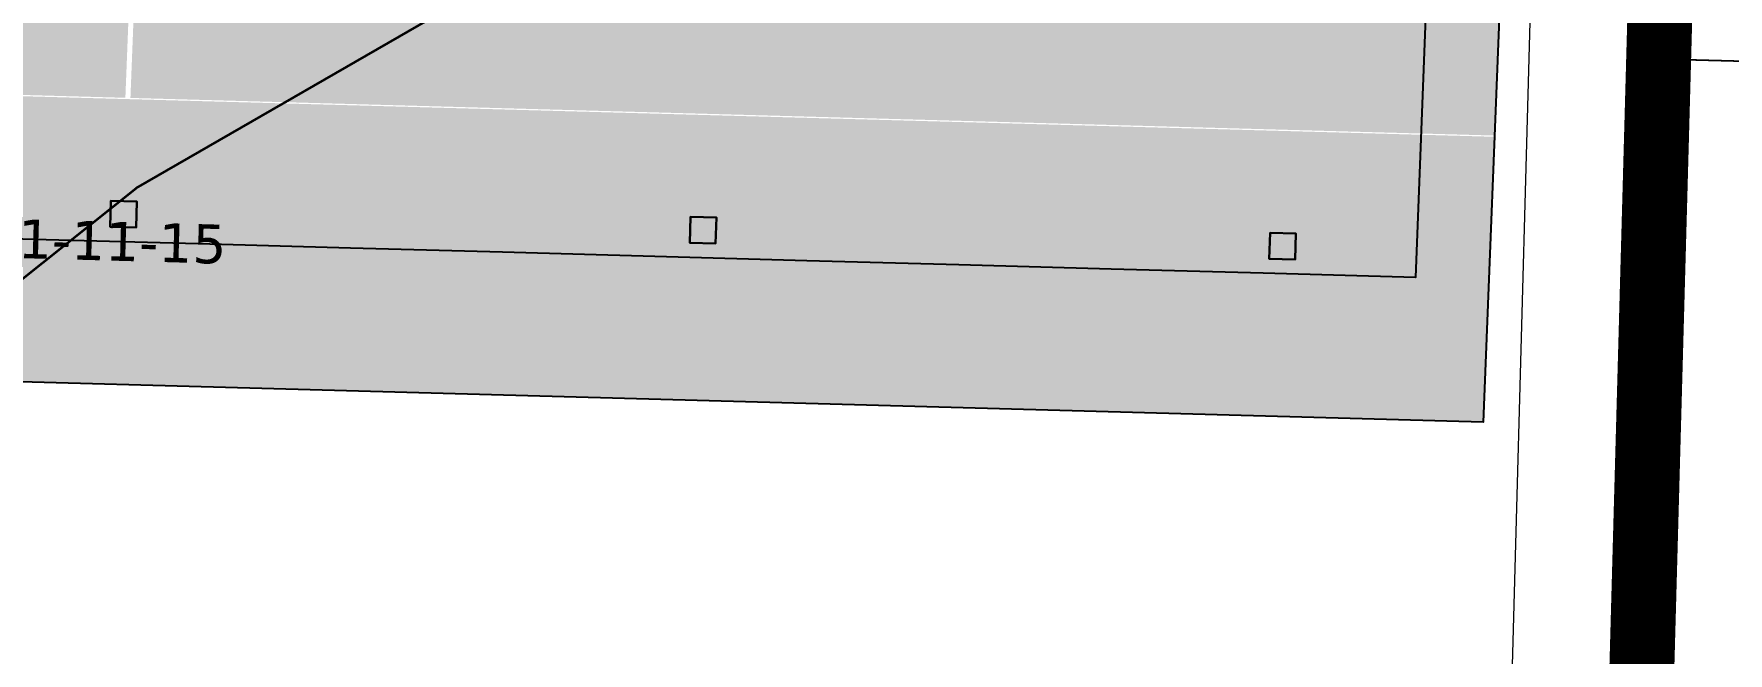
# Model space of a CAD drawing. Header units: metres. Extents: x 1477905 to 1478744, y 4202276 to 4202610.
# Drawn here: x 1478325.67 to 1478338.71, y 4202431.51 to 4202436.28 of the extents above; entities that cross this region are included whole.
import ezdxf

# ---------------------------------------------------------------- set-up
doc = ezdxf.new("R2010")
doc.units = ezdxf.units.M
doc.layers.add('Nouveau Terrain - CN - Courbes', color=22, linetype='Continuous', lineweight=0)
for name, color, linetype in [('PVcase AC Cables (Inverter - Transformer)', 181, 'Continuous'), ('PVcase Device Coloring', 7, 'Continuous'), ('PVcase Poles', 7, 'Continuous'), ('PVcase PV Area', 30, 'Continuous'), ('PVcase PV Modules (full frames)', 142, 'Continuous'), ('PVcase PV Modules (optimised)', 142, 'Continuous'), ('PVcase String Cables', 150, 'Continuous'), ('PVcase Stringing Numbers', 7, 'Continuous'), ('PVcase Strings', 92, 'Continuous'), ('PVcase Trenches', 7, 'Continuous')]:
    doc.layers.add(name, color=color, linetype=linetype)
doc.styles.add('UBS-Style de texte', font='verdana.ttf')

# ---------------------------------------------------------------- blocks, each defined once
blk = doc.blocks.new('3P18@15DEG F FX ID1 PVBlock')
at = {"layer": 'PVcase PV Modules (optimised)', "color": 0}
blk.add_polyline3d([(0, 0, 1.773945735132677), (21.06698842950539, -0.5810537936249766, 1.773945735132684), (20.88445742833417, -7.198992669318528, 7.019385073192552e-15), (-0.1825310011712116, -6.617938875693552, 0)], close=True, dxfattribs=at)

msp = doc.modelspace()

# ---------------------------------------------------------------- hatches: boundary and pattern name
at = {"layer": 'PVcase Device Coloring', "true_color": 0x139700, "transparency": 33554582}
for points in [[(1478315.954840084, 4202438.272795707), (1478315.868481081, 4202436.073961781), (1478326.372487303, 4202435.7842482), (1478326.458846306, 4202437.983082126)], [(1478326.497794419, 4202437.982007888), (1478326.411435416, 4202435.783173962), (1478336.915441638, 4202435.493460381), (1478337.001800641, 4202437.692294307)], [(1478315.868101981, 4202436.064309306), (1478315.781742978, 4202433.86547538), (1478336.828703535, 4202433.28497398), (1478336.915062538, 4202435.483807906)]]:
    msp.add_hatch(color=84, dxfattribs=at).paths.add_polyline_path(points, flags=0)

# ---------------------------------------------------------------- linework, layer by layer
at = {"layer": 'Nouveau Terrain - CN - Courbes', "linetype": 'Continuous', "lineweight": 35}
msp.add_polyline3d([(1478300.874752933, 4202351.546461926, 74), (1478297.327943064, 4202363.268087027, 74), (1478296.733521258, 4202365.800075303, 74), (1478297.689312728, 4202380.781208682, 74), (1478297.917849301, 4202387.075388396, 74), (1478300.316250229, 4202399.572783018, 74), (1478301.68710696, 4202405.762959943, 74), (1478301.893615117, 4202410.707805857, 74), (1478304.064507503, 4202413.410943049, 74), (1478323.422957966, 4202432.671339558, 74), (1478326.455680617, 4202435.088601463, 74), (1478329.310944752, 4202436.735026595, 74), (1478331.98875037, 4202437.610614957, 74), (1478339.750308206, 4202438.176102755, 74)], dxfattribs=at)
at = {"layer": 'PVcase AC Cables (Inverter - Transformer)'}
for points in [[(1478285.336412706, 4202442.449834125, 74.88438062450744), (1478288.254066215, 4202442.433766644, 74.78930778980542), (1478291.171719723, 4202442.417699163, 74.69423495511222), (1478294.12459161, 4202442.336255277, 74.5985419111276), (1478297.077463496, 4202442.254811389, 74.54754526004287), (1478300.030335382, 4202442.173367503, 74.49610274286071), (1478302.983207269, 4202442.091923617, 74.44420848653111), (1478305.936079155, 4202442.010479731, 74.3916621463007), (1478308.888951041, 4202441.929035844, 74.33836129954439), (1478311.841822928, 4202441.847591957, 74.2849996219194), (1478314.794694814, 4202441.766148071, 74.23157003565467), (1478317.7475667, 4202441.684704185, 74.1299740963989), (1478320.700438587, 4202441.603260297, 73.95963155633827), (1478323.653310473, 4202441.521816411, 73.79660731621205), (1478326.606182359, 4202441.440372525, 73.64522935084051), (1478329.559054246, 4202441.358928639, 73.54393712769212), (1478332.511926132, 4202441.277484752, 73.49851813328253), (1478335.464798018, 4202441.196040865, 73.47697428295676), (1478338.417669905, 4202441.114596979, 73.45344507224628), (1478338.33959375, 4202438.28382735, 73.21757539609789), (1478338.261517596, 4202435.453057719, 72.98145350899784), (1478338.183441442, 4202432.62228809, 72.74531131587479), (1478338.105365288, 4202429.79151846, 72.50916912267245)], [(1478285.341592773, 4202442.449805598, 74.88421183008283), (1478288.256656248, 4202442.43375238, 74.78922339260131), (1478291.171719723, 4202442.417699163, 74.69423495511222), (1478294.12459161, 4202442.336255277, 74.5985419111276), (1478297.077463496, 4202442.254811389, 74.54754526004287), (1478300.030335382, 4202442.173367503, 74.49610274286071), (1478302.983207269, 4202442.091923617, 74.44420848653111), (1478305.936079155, 4202442.010479731, 74.3916621463007), (1478308.888951041, 4202441.929035844, 74.33836129954439), (1478311.841822928, 4202441.847591957, 74.2849996219194), (1478314.794694814, 4202441.766148071, 74.23157003565467), (1478317.7475667, 4202441.684704185, 74.1299740963989), (1478320.700438587, 4202441.603260297, 73.95963155633827), (1478323.653310473, 4202441.521816411, 73.79660731621205), (1478326.606182359, 4202441.440372525, 73.64522935084051), (1478329.559054246, 4202441.358928639, 73.54393712769212), (1478332.511926132, 4202441.277484752, 73.49851813328253), (1478335.464798018, 4202441.196040865, 73.47697428295676), (1478338.417669905, 4202441.114596979, 73.45344507224628), (1478338.337238571, 4202438.198436719, 73.21046034862718), (1478338.256807236, 4202435.28227646, 72.96720697309864), (1478338.176375902, 4202432.366116201, 72.72394151198704), (1478338.095944568, 4202429.449955942, 72.48067605095186)], [(1478285.341592773, 4202442.449805598, 74.88421183008283), (1478288.256656248, 4202442.43375238, 74.78922339260131), (1478291.171719723, 4202442.417699163, 74.69423495511222), (1478294.12459161, 4202442.336255277, 74.5985419111276), (1478297.077463496, 4202442.254811389, 74.54754526004287), (1478300.030335382, 4202442.173367503, 74.49610274286071), (1478302.983207269, 4202442.091923617, 74.44420848653111), (1478305.936079155, 4202442.010479731, 74.3916621463007), (1478308.888951041, 4202441.929035844, 74.33836129954439), (1478311.841822928, 4202441.847591957, 74.2849996219194), (1478314.794694814, 4202441.766148071, 74.23157003565467), (1478317.7475667, 4202441.684704185, 74.1299740963989), (1478320.700438587, 4202441.603260297, 73.95963155633827), (1478323.653310473, 4202441.521816411, 73.79660731621205), (1478326.606182359, 4202441.440372525, 73.64522935084051), (1478329.559054246, 4202441.358928639, 73.54393712769212), (1478332.511926132, 4202441.277484752, 73.49851813328253), (1478335.464798018, 4202441.196040865, 73.47697428295676), (1478338.417669905, 4202441.114596979, 73.45344507224628), (1478338.348262961, 4202438.598142763, 73.24376526119063), (1478338.278856018, 4202436.081688547, 73.03389375728328), (1478339.236862442, 4202436.055265536, 73.0250965211997)]]:
    msp.add_polyline3d(points, dxfattribs=at)
at = {"layer": 'PVcase Poles'}
for points in [[(1478326.254553156, 4202434.790539302, 72.99650450672483), (1478326.260067308, 4202434.990463274, 72.99650450672483), (1478326.260067308, 4202434.990463274, 75.45223240524827), (1478326.254553156, 4202434.790539302, 75.39859157151794), (1478326.254553156, 4202434.790539302, 72.99650450672483), (1478326.454477127, 4202434.78502515, 72.99650450672483), (1478326.454477127, 4202434.78502515, 75.38986445051982), (1478326.254553156, 4202434.790539302, 75.39859157151794), (1478326.454477127, 4202434.78502515, 75.38986445051982), (1478326.459991279, 4202434.984949121, 75.44350528425014), (1478326.459991279, 4202434.984949121, 72.99650450672483), (1478326.454477127, 4202434.78502515, 72.99650450672483), (1478326.459991279, 4202434.984949121, 72.99650450672483), (1478326.260067308, 4202434.990463274, 72.99650450672483), (1478326.459991279, 4202434.984949121, 72.99650450672483), (1478326.459991279, 4202434.984949121, 75.44350528425014), (1478326.260067308, 4202434.990463274, 75.45223240524827)], [(1478330.717607331, 4202434.667442706, 72.8069931218182), (1478330.723121483, 4202434.867366678, 72.8069931218182), (1478330.723121483, 4202434.867366678, 75.25741027597988), (1478330.717607331, 4202434.667442706, 75.20376944224957), (1478330.717607331, 4202434.667442706, 72.8069931218182), (1478330.917531302, 4202434.661928554, 72.8069931218182), (1478330.917531302, 4202434.661928554, 75.19504232125144), (1478330.717607331, 4202434.667442706, 75.20376944224957), (1478330.917531302, 4202434.661928554, 75.19504232125144), (1478330.923045454, 4202434.861852526, 75.24868315498176), (1478330.923045454, 4202434.861852526, 72.8069931218182), (1478330.917531302, 4202434.661928554, 72.8069931218182), (1478330.923045454, 4202434.861852526, 72.8069931218182), (1478330.723121483, 4202434.867366678, 72.8069931218182), (1478330.923045454, 4202434.861852526, 72.8069931218182), (1478330.923045454, 4202434.861852526, 75.24868315498176), (1478330.723121483, 4202434.867366678, 75.25741027597988)], [(1478335.180661506, 4202434.54434611, 72.73302530749697), (1478335.186175658, 4202434.744270082, 72.73302530749697), (1478335.186175658, 4202434.744270082, 75.0625881464607), (1478335.180661506, 4202434.54434611, 75.00894731273037), (1478335.180661506, 4202434.54434611, 72.73302530749697), (1478335.380585476, 4202434.538831958, 72.73302530749697), (1478335.380585476, 4202434.538831958, 75.00022019173225), (1478335.180661506, 4202434.54434611, 75.00894731273037), (1478335.380585476, 4202434.538831958, 75.00022019173225), (1478335.386099629, 4202434.738755929, 75.05386102546257), (1478335.386099629, 4202434.738755929, 72.73302530749697), (1478335.380585476, 4202434.538831958, 72.73302530749697), (1478335.386099629, 4202434.738755929, 72.73302530749697), (1478335.186175658, 4202434.744270082, 72.73302530749697), (1478335.386099629, 4202434.738755929, 72.73302530749697), (1478335.386099629, 4202434.738755929, 75.05386102546257), (1478335.186175658, 4202434.744270082, 75.0625881464607)]]:
    msp.add_polyline3d(points, dxfattribs=at)
at = {"layer": 'PVcase PV Area', "color": 92, "lineweight": 0, "ltscale": 0.3}
msp.add_lwpolyline([(1478335.361902576, 4202370.220446859), (1478328.161506558, 4202368.779414594), (1478311.35377171, 4202362.969590221), (1478289.389377849, 4202355.733501516), (1478213.36633983, 4202335.848431768), (1478195.717547114, 4202331.712109083), (1478198.755279367, 4202441.849708444, 0.09648238781061982), (1478204.987450577, 4202440.794595701), (1478240.661240257, 4202440.595789407, 0.1939480512091919), (1478252.261224224, 4202447.160963167, -0.1444995889692197), (1478259.391916649, 4202452.430445281, -0.0938173287170343), (1478261.961655337, 4202452.851254969), (1478337.583435849, 4202450.765512023)], format="xyb", close=True, dxfattribs=at)
at = {"layer": 'PVcase String Cables'}
for points in [[(1478339.881851294, 4202445.230886836, 76.79454619839572), (1478339.457562779, 4202445.242589242, 76.80035639714656), (1478339.457562779, 4202445.242589242, 73.78736381426755), (1478338.33230503, 4202445.273625252, 73.80120698387299), (1478338.273646944, 4202443.146887198, 73.6239996933836), (1478338.214988858, 4202441.020149145, 73.44679240297339), (1478338.146960453, 4202438.553675921, 73.24127718382266), (1478338.078932047, 4202436.087202696, 73.03557220881642), (1478339.236862442, 4202436.055265533, 73.0250965209658), (1478339.236862442, 4202436.055265533, 76.03373132124098), (1478349.745420294, 4202435.765426416, 75.69530974273596), (1478349.994391164, 4202435.758559489, 75.68483412742063), (1478364.628253777, 4202435.354939327, 75.5541940653706), (1478364.624118163, 4202435.204996344, 75.55419086477326), (1478364.5937851, 4202434.10522506, 75.25938423471854)], [(1478339.881851294, 4202445.230886836, 76.79454619839572), (1478339.457562779, 4202445.242589242, 76.80035639714656), (1478339.457562779, 4202445.242589242, 73.78736381426755), (1478338.33230503, 4202445.273625252, 73.80120698387299), (1478338.273646944, 4202443.146887198, 73.6239996933836), (1478338.214988858, 4202441.020149145, 73.44679240297339), (1478338.146960453, 4202438.553675922, 73.24127718390041), (1478338.078932047, 4202436.087202697, 73.03557220889427), (1478339.236862442, 4202436.055265534, 73.02509652104376), (1478339.236862442, 4202436.055265534, 76.03373132124206), (1478349.745420294, 4202435.765426417, 75.69530974273704), (1478349.994391164, 4202435.75855949, 75.68483412742088), (1478365.795478892, 4202435.322745805, 75.54377396197894), (1478365.791343278, 4202435.172802821, 75.54377076138135), (1478365.700077777, 4202431.863833383, 74.65676257742888)], [(1478339.881851294, 4202445.230886836, 76.79454619839572), (1478339.457562779, 4202445.242589242, 76.80035639714656), (1478339.457562779, 4202445.242589242, 73.78736381426755), (1478338.33230503, 4202445.273625252, 73.80120698387299), (1478338.273646944, 4202443.146887198, 73.6239996933836), (1478338.214988858, 4202441.020149145, 73.44679240297339), (1478338.146960453, 4202438.553675922, 73.24127718390041), (1478338.078932047, 4202436.087202698, 73.03557220897211), (1478339.236862442, 4202436.055265535, 73.02509652112174), (1478339.236862442, 4202436.055265535, 76.03373132124314), (1478349.745420294, 4202435.765426417, 75.69530974273704), (1478349.994391164, 4202435.758559491, 75.68483412742113), (1478366.967986296, 4202435.290406589, 75.53330670230945), (1478366.963850681, 4202435.140463606, 75.53330350171184), (1478366.872585181, 4202431.831494167, 74.6462953177573)], [(1478339.881851294, 4202445.230886836, 76.79454619839572), (1478339.457562779, 4202445.242589242, 76.80035639714656), (1478339.457562779, 4202445.242589242, 73.78736381426755), (1478338.33230503, 4202445.273625252, 73.80120698387299), (1478338.273646944, 4202443.146887198, 73.6239996933836), (1478338.214988858, 4202441.020149145, 73.44679240297339), (1478338.146960453, 4202438.553675922, 73.24127718390041), (1478338.078932048, 4202436.087202698, 73.0355722089707), (1478339.236862442, 4202436.055265535, 73.02509652112174), (1478339.236862442, 4202436.055265535, 76.03373132124314), (1478349.745420294, 4202435.765426417, 75.69530974273704), (1478349.994391164, 4202435.758559491, 75.68483412742113), (1478365.800761181, 4202435.322600112, 75.54372680570135), (1478365.796625566, 4202435.172657128, 75.54372360510376), (1478365.766292504, 4202434.072885845, 75.24891697504697)], [(1478336.385021538, 4202440.070241634, 76.41331872422332), (1478337.094425844, 4202440.050675379, 76.38235166625925), (1478337.094425844, 4202440.050675379, 73.37244476115504), (1478338.18741809, 4202440.020529292, 73.36350056296953), (1478338.111131579, 4202437.254645839, 73.13296006455427), (1478338.034845068, 4202434.488762386, 72.90223066225697), (1478337.958558557, 4202431.722878933, 72.67150125995968), (1478337.882272046, 4202428.956995481, 72.4410278992754), (1478336.862090702, 4202428.985133353, 72.45116987056261), (1478336.862090702, 4202428.985133353, 75.46055188068512), (1478315.827541136, 4202429.56529243, 76.62963912736754), (1478315.574460787, 4202429.572272701, 76.64764417218737), (1478294.537894192, 4202430.152487411, 77.77982868628368), (1478294.288289604, 4202430.159371817, 77.78444684412665), (1478273.260787425, 4202430.739336519, 79.07418250114712), (1478272.996338581, 4202430.746630346, 79.08959542190566), (1478251.959158244, 4202431.326861984, 80.21030934012371), (1478251.696135183, 4202431.334116488, 80.22378021351918), (1478241.689644329, 4202431.610107969, 80.68417571956074), (1478241.685508715, 4202431.460164987, 80.68409079111241), (1478241.533310777, 4202425.941997394, 79.20337636401345)], [(1478336.385021538, 4202440.070241634, 76.41331872422332), (1478337.094425844, 4202440.050675379, 76.38235166625925), (1478337.094425844, 4202440.050675379, 73.37244476115504), (1478338.187418096, 4202440.020529292, 73.36350056292989), (1478338.111131584, 4202437.254645839, 73.13296006452308), (1478338.034845071, 4202434.488762386, 72.90223066223571), (1478337.958558559, 4202431.722878933, 72.67150125994975), (1478337.882272046, 4202428.956995481, 72.4410278992736), (1478336.862090702, 4202428.985133353, 72.45116987056261), (1478336.862090702, 4202428.985133353, 75.46055188068512), (1478315.827541136, 4202429.565292426, 76.62963912737169), (1478315.574460787, 4202429.572272698, 76.64764417218105), (1478294.537894192, 4202430.152487405, 77.77982868628148), (1478294.288289603, 4202430.15937181, 77.78444684412334), (1478273.260787424, 4202430.739336508, 79.07418250114804), (1478272.996338581, 4202430.746630336, 79.08959542190763), (1478256.020018821, 4202431.214858378, 79.99397507400971), (1478256.015883207, 4202431.064915399, 79.99386125547397), (1478255.985550144, 4202429.965144116, 79.69864866110042)], [(1478336.385021538, 4202440.070241634, 76.41331872422332), (1478337.094425844, 4202440.050675379, 76.38235166625925), (1478337.094425844, 4202440.050675379, 73.37244476115504), (1478338.187418096, 4202440.020529292, 73.36350056292989), (1478338.111131584, 4202437.254645839, 73.13296006452308), (1478338.034845071, 4202434.488762386, 72.90223066223571), (1478337.958558559, 4202431.722878933, 72.67150125994833), (1478337.882272047, 4202428.956995481, 72.44102789927182), (1478336.862090702, 4202428.985133353, 72.45116987056261), (1478336.862090702, 4202428.985133353, 75.46055188068512), (1478315.827541136, 4202429.565292426, 76.62963912737169), (1478315.574460787, 4202429.572272697, 76.64764417219148), (1478294.537894192, 4202430.152487404, 77.77982868627937), (1478294.288289603, 4202430.159371809, 77.78444684412084), (1478273.260787424, 4202430.739336507, 79.07418250114553), (1478272.996338581, 4202430.746630336, 79.08959542190763), (1478257.15943532, 4202431.183431852, 79.93327492745114), (1478257.155299706, 4202431.033488872, 79.93316110891526), (1478257.064034206, 4202427.724519434, 79.04493146792841)], [(1478336.385021538, 4202440.070241634, 76.41331872422332), (1478337.094425844, 4202440.050675379, 76.38235166625925), (1478337.094425844, 4202440.050675379, 73.37244476115504), (1478338.187418096, 4202440.020529292, 73.36350056292989), (1478338.111131584, 4202437.254645839, 73.13296006452308), (1478338.034845071, 4202434.488762386, 72.90223066223571), (1478337.958558559, 4202431.722878933, 72.67150125994975), (1478337.882272046, 4202428.956995481, 72.4410278992736), (1478336.862090702, 4202428.985133353, 72.45116987056261), (1478336.862090702, 4202428.985133353, 75.46055188068512), (1478315.827541136, 4202429.565292426, 76.62963912737169), (1478315.574460787, 4202429.572272698, 76.64764417218105), (1478294.537894192, 4202430.152487405, 77.77982868628148), (1478294.288289603, 4202430.15937181, 77.78444684412334), (1478273.260787424, 4202430.739336508, 79.07418250114804), (1478272.996338581, 4202430.746630336, 79.08959542190763), (1478257.19091384, 4202431.182563636, 79.93159797195378), (1478257.186778226, 4202431.032620655, 79.93148415341598), (1478257.156445164, 4202429.932849372, 79.63627155903004)], [(1478336.385021538, 4202440.070241634, 76.41331872422332), (1478337.094425844, 4202440.050675379, 76.38235166625925), (1478337.094425844, 4202440.050675379, 73.37244476115504), (1478338.187418096, 4202440.020529292, 73.36350056292989), (1478338.111131584, 4202437.254645839, 73.13296006452308), (1478338.034845071, 4202434.488762386, 72.90223066223571), (1478337.958558559, 4202431.722878933, 72.67150125994833), (1478337.882272047, 4202428.956995481, 72.44102789927182), (1478336.862090702, 4202428.985133353, 72.45116987056261), (1478336.862090702, 4202428.985133353, 75.46055188068512), (1478315.827541136, 4202429.565292426, 76.62963912737169), (1478315.574460787, 4202429.572272697, 76.64764417219148), (1478294.537894192, 4202430.152487404, 77.77982868627937), (1478294.288289603, 4202430.159371809, 77.78444684412084), (1478273.260787424, 4202430.739336507, 79.07418250114553), (1478272.996338581, 4202430.746630336, 79.08959542190763), (1478258.33033034, 4202431.151137109, 79.87089782538283), (1478258.326194726, 4202431.001194129, 79.87078400684486), (1478258.234929225, 4202427.692224691, 78.98255436585802)], [(1478336.385021538, 4202440.070241634, 76.41331872422332), (1478337.094425844, 4202440.050675379, 76.38235166625925), (1478337.094425844, 4202440.050675379, 73.37244476115504), (1478338.187418096, 4202440.020529292, 73.36350056292989), (1478338.111131584, 4202437.254645839, 73.13296006452308), (1478338.034845071, 4202434.488762386, 72.90223066223571), (1478337.958558559, 4202431.722878933, 72.67150125994833), (1478337.882272047, 4202428.956995481, 72.44102789927182), (1478336.862090702, 4202428.985133353, 72.45116987056261), (1478336.862090702, 4202428.985133353, 75.46055188068512), (1478315.827541136, 4202429.565292425, 76.62963912736949), (1478315.574460787, 4202429.572272697, 76.64764417218937), (1478294.537894192, 4202430.152487402, 77.7798286862877), (1478294.288289603, 4202430.159371807, 77.78444684413009), (1478273.260787424, 4202430.739336505, 79.07418250115226), (1478272.996338581, 4202430.746630332, 79.08959542191172), (1478272.349592054, 4202430.764468407, 79.12404955608757), (1478272.34545644, 4202430.614525421, 79.12393573754764), (1478272.193258501, 4202425.096357828, 77.6426890496977)], [(1478336.385021538, 4202440.070241634, 76.41331872422332), (1478337.094425844, 4202440.050675379, 76.38235166625925), (1478337.094425844, 4202440.050675379, 73.37244476115504), (1478338.187418096, 4202440.020529292, 73.36350056292989), (1478338.111131584, 4202437.254645839, 73.13296006452308), (1478338.034845071, 4202434.488762386, 72.90223066223571), (1478337.958558559, 4202431.722878934, 72.6715012600276), (1478337.882272046, 4202428.956995482, 72.4410278993513), (1478336.862090702, 4202428.985133354, 72.4511698706403), (1478336.862090702, 4202428.985133354, 75.4605518806873), (1478315.827541136, 4202429.565292423, 76.62963912736289), (1478315.574460787, 4202429.572272694, 76.64764417218306), (1478294.537894191, 4202430.152487395, 77.7798286862855), (1478294.288289603, 4202430.159371801, 77.78444684412678), (1478273.733565004, 4202430.726296701, 79.04518437771355), (1478273.72942939, 4202430.576353722, 79.0450335695967), (1478273.577231452, 4202425.058186131, 77.56310512071893)], [(1478336.385021538, 4202440.070241634, 76.41331872422332), (1478337.094425844, 4202440.050675379, 76.38235166625925), (1478337.094425844, 4202440.050675379, 73.37244476115504), (1478338.187418096, 4202440.020529292, 73.36350056292989), (1478338.111131584, 4202437.254645839, 73.13296006452308), (1478338.034845071, 4202434.488762386, 72.90223066223713), (1478337.958558558, 4202431.722878933, 72.67150125995117), (1478337.882272046, 4202428.956995481, 72.4410278992754), (1478336.862090702, 4202428.985133353, 72.45116987056261), (1478336.862090702, 4202428.985133353, 75.46055188068512), (1478315.827541135, 4202429.565292419, 76.62963912736706), (1478315.574460787, 4202429.57227269, 76.64764417218717), (1478294.537894191, 4202430.15248739, 77.7798286862854), (1478294.288289603, 4202430.159371794, 77.78444684412347), (1478287.85029317, 4202430.336939752, 78.17932558377798), (1478287.846157556, 4202430.186996768, 78.17917477564605), (1478287.815824494, 4202429.087225485, 77.88382630619218)], [(1478336.385021538, 4202440.070241634, 76.41331872422332), (1478337.094425844, 4202440.050675379, 76.38235166625925), (1478337.094425844, 4202440.050675379, 73.37244476115504), (1478338.187418096, 4202440.020529292, 73.36350056292989), (1478338.111131584, 4202437.254645839, 73.13296006452308), (1478338.034845071, 4202434.488762386, 72.90223066223571), (1478337.958558559, 4202431.722878933, 72.67150125994833), (1478337.882272047, 4202428.956995481, 72.44102789927182), (1478336.862090702, 4202428.985133353, 72.45116987056261), (1478336.862090702, 4202428.985133353, 75.46055188068512), (1478315.827541135, 4202429.565292419, 76.62963912736706), (1478315.574460787, 4202429.57227269, 76.64764417218717), (1478294.537894191, 4202430.152487389, 77.7798286862833), (1478294.288289603, 4202430.159371794, 77.78444684412347), (1478288.98442353, 4202430.305659024, 78.10976295325844), (1478288.980287916, 4202430.155716039, 78.10961214512422), (1478288.889022416, 4202426.846746602, 77.22097368607702)], [(1478336.385021538, 4202440.070241634, 76.41331872422332), (1478337.094425844, 4202440.050675379, 76.38235166625925), (1478337.094425844, 4202440.050675379, 73.37244476115504), (1478338.187418096, 4202440.020529292, 73.36350056292989), (1478338.111131584, 4202437.254645839, 73.13296006452308), (1478338.034845071, 4202434.488762386, 72.90223066223571), (1478337.958558559, 4202431.722878933, 72.67150125994975), (1478337.882272046, 4202428.956995481, 72.4410278992736), (1478336.862090702, 4202428.985133353, 72.45116987056261), (1478336.862090702, 4202428.985133353, 75.46055188068512), (1478315.827541135, 4202429.565292419, 76.62963912736706), (1478315.574460787, 4202429.57227269, 76.64764417218717), (1478294.537894191, 4202430.152487389, 77.7798286862833), (1478294.288289603, 4202430.159371794, 77.78444684412347), (1478289.020649519, 4202430.304659867, 78.10754100841706), (1478289.016513905, 4202430.154716882, 78.1073902002969), (1478288.986180842, 4202429.054945598, 77.81204173084303)], [(1478336.385021538, 4202440.070241634, 76.41331872422332), (1478337.094425844, 4202440.050675379, 76.38235166625925), (1478337.094425844, 4202440.050675379, 73.37244476115504), (1478338.187418096, 4202440.020529292, 73.36350056292989), (1478338.111131584, 4202437.254645839, 73.13296006452308), (1478338.034845071, 4202434.488762386, 72.90223066223571), (1478337.958558559, 4202431.722878933, 72.67150125994975), (1478337.882272046, 4202428.956995481, 72.4410278992736), (1478336.862090702, 4202428.985133353, 72.45116987056261), (1478336.862090702, 4202428.985133353, 75.46055188068512), (1478315.827541135, 4202429.565292418, 76.62963912736485), (1478315.574460787, 4202429.57227269, 76.64764417218717), (1478294.537894191, 4202430.152487388, 77.77982868628119), (1478294.288289603, 4202430.159371793, 77.78444684412095), (1478290.154779879, 4202430.273379138, 78.03797837788095), (1478290.150644265, 4202430.123436153, 78.03782756974653), (1478290.059378765, 4202426.814466716, 77.14918911071359)], [(1478336.385021538, 4202440.070241634, 76.41331872422332), (1478337.094425844, 4202440.050675379, 76.38235166625925), (1478337.094425844, 4202440.050675379, 73.37244476115504), (1478338.187418096, 4202440.020529292, 73.36350056292989), (1478338.111131584, 4202437.254645839, 73.13296006452308), (1478338.034845071, 4202434.488762386, 72.90223066223571), (1478337.958558559, 4202431.722878934, 72.67150126002618), (1478337.882272047, 4202428.956995482, 72.4410278993495), (1478336.862090702, 4202428.985133353, 72.45116987056261), (1478336.862090702, 4202428.985133353, 75.46055188068512), (1478315.827541135, 4202429.565292407, 76.62963912736436), (1478315.574460787, 4202429.572272678, 76.64764417218487), (1478304.389156408, 4202429.880777292, 77.24963539278913), (1478304.385020794, 4202429.73083431, 77.24951922905034), (1478304.232822855, 4202424.212666718, 75.76822932623384)], [(1478339.39678923, 4202426.922976313, 75.2615842802292), (1478338.972970444, 4202426.934665763, 75.27234791761173), (1478338.972970444, 4202426.934665763, 72.26376260392145), (1478338.027289134, 4202426.960748832, 72.2734047200748), (1478338.090180855, 4202429.24098376, 72.46324363650231), (1478338.153072576, 4202431.521218688, 72.6534603433774), (1478338.215964297, 4202433.801453616, 72.84367705025392), (1478338.278856018, 4202436.081688545, 73.03389375712901), (1478339.236862442, 4202436.055265534, 73.02509652104376), (1478339.236862442, 4202436.055265534, 76.03373132124206), (1478349.1300623, 4202435.782398758, 75.71512696469578), (1478349.125926686, 4202435.632455777, 75.71508533354607), (1478348.973728748, 4202430.114288185, 74.23516824246103)], [(1478339.39678923, 4202426.922976313, 75.2615842802292), (1478338.972970444, 4202426.934665763, 75.27234791761173), (1478338.972970444, 4202426.934665763, 72.26376260392145), (1478338.027289134, 4202426.960748832, 72.2734047200748), (1478338.090180855, 4202429.24098376, 72.46324363650231), (1478338.153072576, 4202431.521218688, 72.6534603433774), (1478338.215964297, 4202433.801453616, 72.84367705025392), (1478338.278856018, 4202436.081688545, 73.03389375712901), (1478339.236862442, 4202436.055265535, 73.02509652112174), (1478339.236862442, 4202436.055265535, 76.03373132124314), (1478339.792579163, 4202436.039938175, 76.01583480940076), (1478339.788443549, 4202435.889995198, 76.0157931782479), (1478339.758110487, 4202434.790223913, 75.7208455723785)]]:
    msp.add_polyline3d(points, dxfattribs=at)
at = {"layer": 'PVcase Strings'}
msp.add_lwpolyline([(1478327.020860546, 4202436.866973165), (1478328.192299917, 4202436.834663408), (1478329.363739287, 4202436.80235365), (1478330.535178658, 4202436.770043893), (1478331.706618028, 4202436.737734135), (1478332.878057399, 4202436.705424378), (1478334.049496769, 4202436.67311462), (1478335.22093614, 4202436.640804862), (1478336.39237551, 4202436.608495104), (1478336.305637407, 4202434.400008703), (1478335.134198037, 4202434.43231846), (1478333.962758666, 4202434.464628219), (1478332.791319296, 4202434.496937976), (1478331.619879925, 4202434.529247734), (1478330.448440555, 4202434.561557491), (1478329.277001184, 4202434.593867249), (1478328.105561814, 4202434.626177006), (1478326.934122443, 4202434.658486764), (1478325.762683073, 4202434.690796521), (1478324.591243702, 4202434.723106279)], dxfattribs=at)
at = {"layer": 'PVcase Trenches', "color": 1, "linetype": 'Continuous', "const_width": 0.5}
msp.add_lwpolyline([(1478338.613683662, 4202451.848404446), (1478337.170381096, 4202399.519276345)], dxfattribs=at)

# ---------------------------------------------------------------- block references
at = {"layer": 'PVcase PV Modules (full frames)', "extrusion": (0.04357754946149691, -0.001201923118542161, 0.9990493243898161), "rotation": 271.5798884593579}
msp.add_blockref('3P18@15DEG F FX ID1 PVBlock', (4241601.240284266, -1360591.497784569, 59445.83371662244), dxfattribs=at)

# ---------------------------------------------------------------- texts
at = {"layer": 'PVcase Stringing Numbers', "color": 18, "true_color": 0x000000, "insert": (1478326.348402758, 4202434.674641643), "char_height": 0.3, "attachment_point": 5, "rotation": 358.42011154064215, "style": 'UBS-Style de texte', "bg_fill": 1, "box_fill_scale": 1.5, "bg_fill_color": 7, "bg_fill_true_color": 16777215, "bg_fill_transparency": 0}
msp.add_mtext('1-11-15', dxfattribs=at)

doc.saveas('drawing.dxf')
